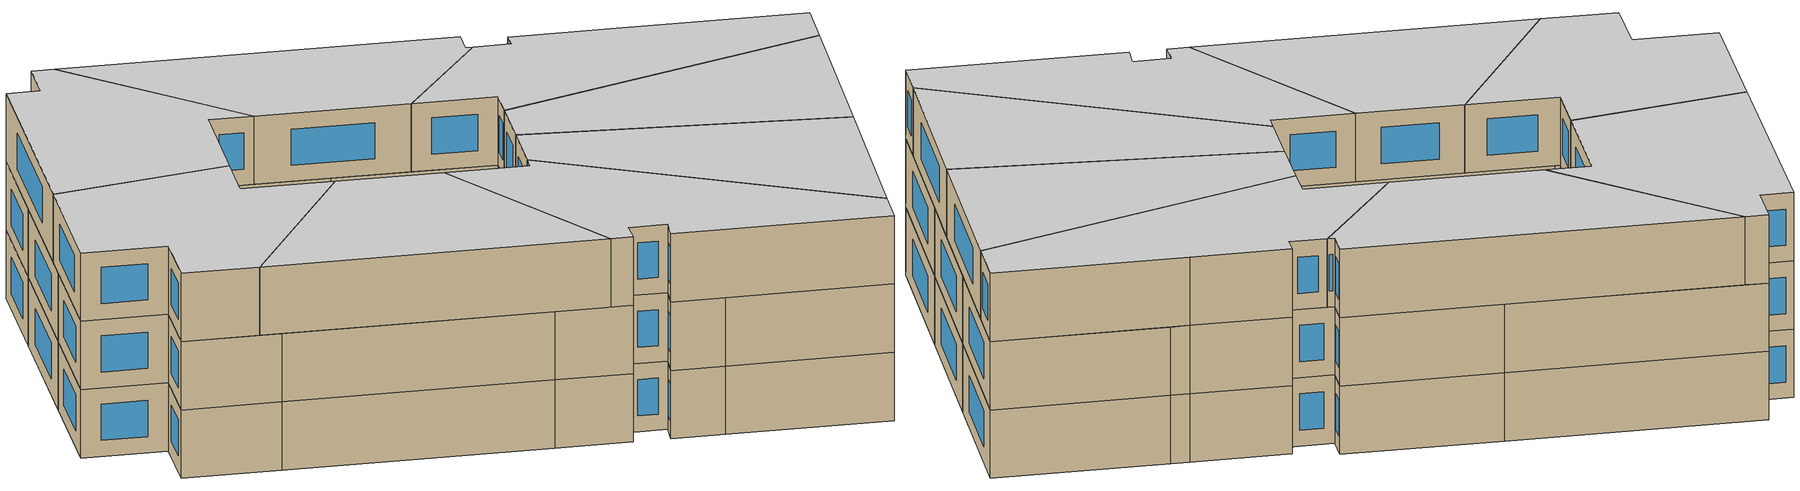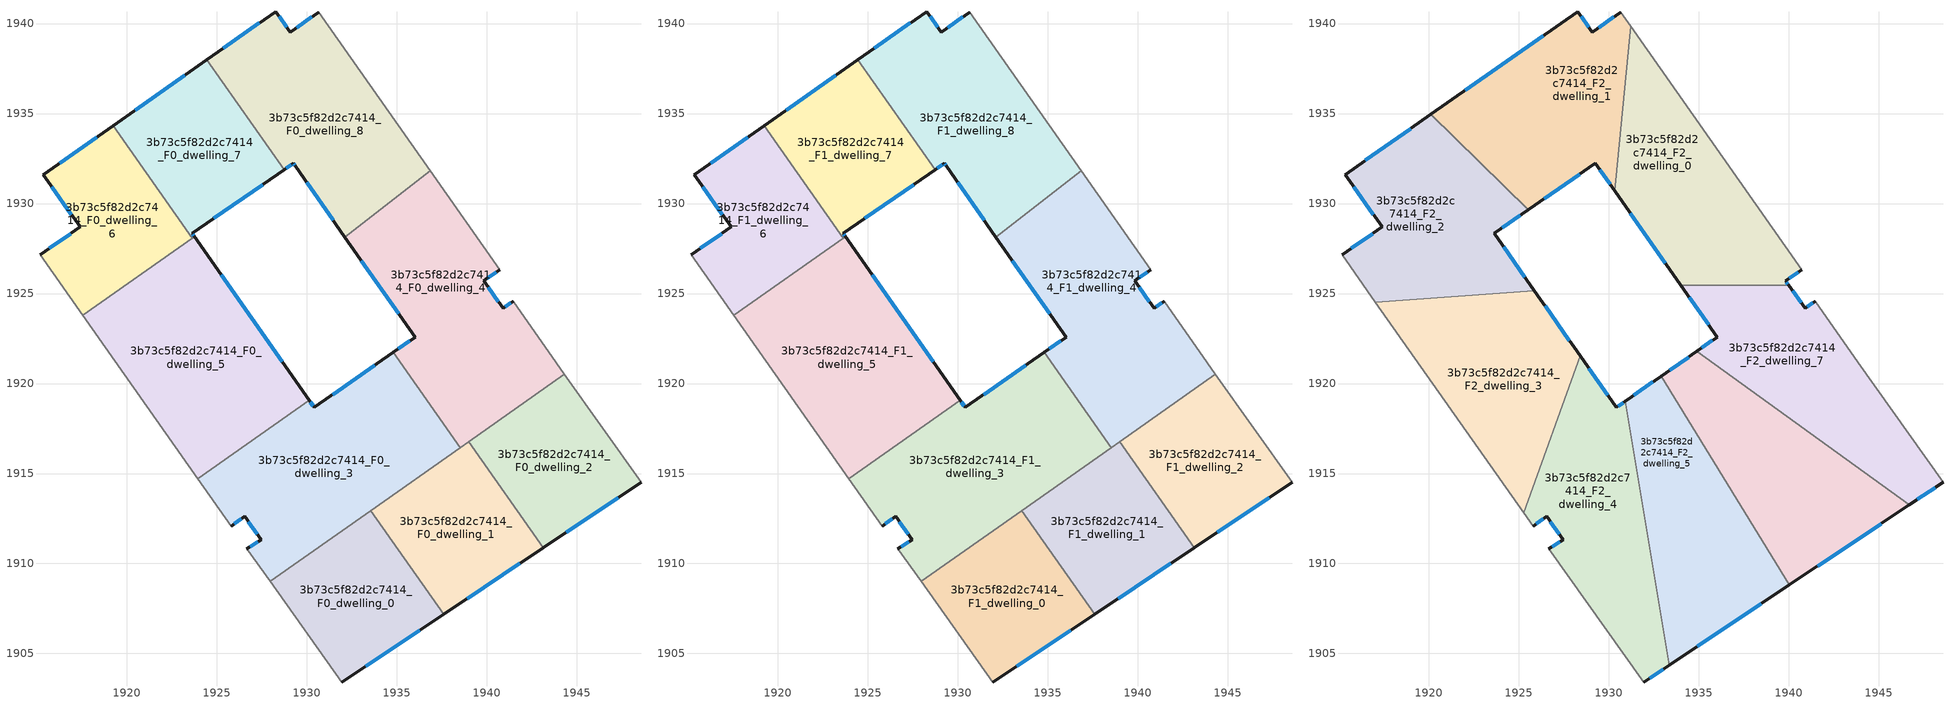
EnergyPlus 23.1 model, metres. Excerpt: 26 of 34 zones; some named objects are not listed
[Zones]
3b73c5f82d2c7414_F0_dwelling_0
 floor ground (EU_floor_Construction): 1933.56,1912.93 1937.61,1907.18 1931.95,1903.4 1927.97,1909 z0
 wall outside (EU_wall_Construction): 1931.95,1903.4 1937.61,1907.18 z0:3
 wall to 3b73c5f82d2c7414_F0_dwelling_1 (EU_wall_Construction): 1937.61,1907.18 1933.56,1912.93 z0:3
 wall adiabatic (EU_wall_Construction): 1927.97,1909 1931.95,1903.4 z0:3
 wall to 3b73c5f82d2c7414_F0_dwelling_3 (EU_wall_Construction): 1933.56,1912.93 1927.97,1909 z0:3
 window (EU_Window_Construction): 1933.28,1904.29 1936.28,1906.29 z0.7:2.3
3b73c5f82d2c7414_F0_dwelling_1
 floor ground (EU_floor_Construction): 1939,1916.77 1943.15,1910.89 1937.61,1907.18 1933.56,1912.93 z0
 wall outside (EU_wall_Construction): 1937.61,1907.18 1943.15,1910.89 z0:3
 wall to 3b73c5f82d2c7414_F0_dwelling_2 (EU_wall_Construction): 1943.15,1910.89 1939,1916.77 z0:3
 wall to 3b73c5f82d2c7414_F0_dwelling_4 (EU_wall_Construction): 1939,1916.77 1938.52,1916.44 z0:3
 wall to 3b73c5f82d2c7414_F0_dwelling_3 (EU_wall_Construction): 1938.52,1916.44 1933.56,1912.94 z0:3
 window (EU_Window_Construction): 1938.91,1908.05 1941.85,1910.02 z0.7:2.3
3b73c5f82d2c7414_F0_dwelling_2
 floor ground (EU_floor_Construction): 1944.32,1920.52 1948.57,1914.51 1943.15,1910.89 1939,1916.77 z0
 wall outside (EU_wall_Construction): 1943.15,1910.89 1948.57,1914.51 z0:3
 wall adiabatic (EU_wall_Construction): 1948.57,1914.51 1944.32,1920.52 z0:3
 wall to 3b73c5f82d2c7414_F0_dwelling_4 (EU_wall_Construction): 1944.32,1920.52 1939,1916.77 z0:3
 window (EU_Window_Construction): 1944.42,1911.74 1947.3,1913.66 z0.7:2.3
3b73c5f82d2c7414_F0_dwelling_3
 floor ground (EU_floor_Construction): 1934.8,1921.72 1938.52,1916.44 1927.97,1909 1926.68,1910.82 1927.47,1911.31 1926.54,1912.63 1925.8,1912.08 1923.95,1914.7 1930.14,1919.06 1930.42,1918.67 z0
 wall outside (EU_wall_Construction): 1925.8,1912.08 1926.54,1912.63 1927.47,1911.31 1926.68,1910.82 / 1934.8,1921.72 1930.42,1918.67 1930.14,1919.06 z0:3
 wall to 3b73c5f82d2c7414_F0_dwelling_4 (EU_wall_Construction): 1938.52,1916.44 1934.8,1921.72 z0:3
 wall adiabatic (EU_wall_Construction): 1926.68,1910.82 1927.97,1909 / 1923.95,1914.7 1925.8,1912.08 z0:3
 wall to 3b73c5f82d2c7414_F0_dwelling_5 (EU_wall_Construction): 1930.14,1919.06 1923.95,1914.7 z0:3
 window (EU_Window_Construction): 1927.28,1911.2 1926.87,1910.94 / 1926.76,1912.32 1927.25,1911.62 / 1925.97,1912.21 1926.37,1912.5 / 1930.35,1918.76 1930.21,1918.97 / 1933.77,1921.01 1931.45,1919.39 z0.7:2.3
3b73c5f82d2c7414_F0_dwelling_4
 floor ground (EU_floor_Construction): 1940.73,1926.33 1939.83,1925.7 1940.91,1924.18 1941.47,1924.57 1943.87,1921.16 1944.32,1920.52 1938.52,1916.44 1934.8,1921.72 1936.02,1922.58 1932.13,1928.14 1936.86,1931.83 z0
 wall outside (EU_wall_Construction): 1932.13,1928.14 1936.02,1922.58 1934.8,1921.72 / 1941.47,1924.57 1940.91,1924.18 1939.83,1925.7 1940.73,1926.33 z0:3
 wall to 3b73c5f82d2c7414_F0_dwelling_8 (EU_wall_Construction): 1936.86,1931.83 1932.13,1928.14 z0:3
 wall adiabatic (EU_wall_Construction): 1940.73,1926.33 1936.86,1931.83 / 1944.32,1920.52 1943.87,1921.16 1941.47,1924.57 z0:3
 window (EU_Window_Construction): 1933.04,1926.83 1935.11,1923.88 / 1940.04,1925.84 1940.52,1926.18 / 1940.65,1924.54 1940.08,1925.34 / 1941.34,1924.47 1941.04,1924.27 / 1935.73,1922.38 1935.09,1921.92 z0.7:2.3
3b73c5f82d2c7414_F0_dwelling_5
 floor ground (EU_floor_Construction): 1923.76,1928.17 1930.14,1919.06 1923.95,1914.7 1917.54,1923.79 z0
 wall outside (EU_wall_Construction): 1930.14,1919.06 1923.76,1928.17 z0:3
 wall adiabatic (EU_wall_Construction): 1917.54,1923.79 1923.95,1914.7 z0:3
 wall to 3b73c5f82d2c7414_F0_dwelling_6 (EU_wall_Construction): 1923.64,1928.08 1917.54,1923.79 z0:3
 wall to 3b73c5f82d2c7414_F0_dwelling_7 (EU_wall_Construction): 1923.76,1928.17 1923.64,1928.08 z0:3
 window (EU_Window_Construction): 1928.64,1921.2 1925.26,1926.03 z0.7:2.3
3b73c5f82d2c7414_F0_dwelling_6
 floor ground (EU_floor_Construction): 1919.24,1934.33 1923.64,1928.08 1917.54,1923.79 1915.18,1927.14 1917.4,1928.7 1915.35,1931.61 z0
 wall outside (EU_wall_Construction): 1919.24,1934.33 1915.35,1931.61 1917.4,1928.7 1915.18,1927.14 z0:3
 wall to 3b73c5f82d2c7414_F0_dwelling_7 (EU_wall_Construction): 1923.64,1928.08 1919.24,1934.33 z0:3
 wall adiabatic (EU_wall_Construction): 1915.18,1927.14 1917.54,1923.79 z0:3
 window (EU_Window_Construction): 1916.88,1928.33 1915.7,1927.51 / 1915.83,1930.92 1916.92,1929.38 / 1918.33,1933.69 1916.26,1932.25 z0.7:2.3
3b73c5f82d2c7414_F0_dwelling_7
 floor ground (EU_floor_Construction): 1924.45,1937.99 1928.75,1931.89 1923.64,1928.34 1923.76,1928.17 1923.64,1928.08 1919.24,1934.33 z0
 wall outside (EU_wall_Construction): 1923.76,1928.17 1923.64,1928.34 1928.75,1931.89 / 1924.45,1937.99 1919.24,1934.33 z0:3
 wall to 3b73c5f82d2c7414_F0_dwelling_8 (EU_wall_Construction): 1928.75,1931.89 1924.45,1937.99 z0:3
 window (EU_Window_Construction): 1923.73,1928.21 1923.67,1928.3 / 1923.23,1937.13 1920.46,1935.19 / 1924.84,1929.18 1927.55,1931.06 z0.7:2.3
3b73c5f82d2c7414_F0_dwelling_8
 floor ground (EU_floor_Construction): 1930.66,1940.62 1936.86,1931.83 1932.13,1928.14 1929.35,1932.11 1929.25,1932.24 1928.75,1931.89 1924.45,1937.99 1928.27,1940.66 1929.08,1939.52 z0
 wall outside (EU_wall_Construction): 1928.75,1931.89 1929.25,1932.24 1929.35,1932.11 1932.13,1928.14 / 1930.66,1940.62 1929.08,1939.52 1928.27,1940.66 1924.45,1937.99 z0:3
 wall adiabatic (EU_wall_Construction): 1936.86,1931.83 1930.66,1940.62 z0:3
 window (EU_Window_Construction): 1929.28,1932.21 1929.33,1932.14 / 1928.87,1931.97 1929.14,1932.16 / 1927.38,1940.03 1925.35,1938.61 / 1928.89,1939.79 1928.46,1940.39 / 1930.29,1940.36 1929.45,1939.78 / 1930,1931.17 1931.47,1929.07 z0.7:2.3
3b73c5f82d2c7414_F1_dwelling_0
 floor to 3b73c5f82d2c7414_F0_dwelling_0 (EU_floor_Construction): 1933.56,1912.93 1937.61,1907.18 1931.95,1903.4 1927.97,1909 z3
 wall outside (EU_wall_Construction): 1931.95,1903.4 1937.61,1907.18 z3:6
 wall to 3b73c5f82d2c7414_F1_dwelling_1 (EU_wall_Construction): 1937.61,1907.18 1933.56,1912.93 z3:6
 wall adiabatic (EU_wall_Construction): 1927.97,1909 1931.95,1903.4 z3:6
 wall to 3b73c5f82d2c7414_F1_dwelling_3 (EU_wall_Construction): 1933.56,1912.93 1927.97,1909 z3:6
 window (EU_Window_Construction): 1933.28,1904.29 1936.28,1906.29 z3.7:5.3
3b73c5f82d2c7414_F1_dwelling_1
 floor to 3b73c5f82d2c7414_F0_dwelling_1 (EU_floor_Construction): 1939,1916.77 1943.15,1910.89 1937.61,1907.18 1933.56,1912.93 z3
 wall outside (EU_wall_Construction): 1937.61,1907.18 1943.15,1910.89 z3:6
 wall to 3b73c5f82d2c7414_F1_dwelling_2 (EU_wall_Construction): 1943.15,1910.89 1939,1916.77 z3:6
 wall to 3b73c5f82d2c7414_F1_dwelling_4 (EU_wall_Construction): 1939,1916.77 1938.52,1916.44 z3:6
 wall to 3b73c5f82d2c7414_F1_dwelling_3 (EU_wall_Construction): 1938.52,1916.44 1933.56,1912.94 z3:6
 window (EU_Window_Construction): 1938.91,1908.05 1941.85,1910.02 z3.7:5.3
3b73c5f82d2c7414_F1_dwelling_2
 floor to 3b73c5f82d2c7414_F0_dwelling_2 (EU_floor_Construction): 1944.32,1920.52 1948.57,1914.51 1943.15,1910.89 1939,1916.77 z3
 wall outside (EU_wall_Construction): 1943.15,1910.89 1948.57,1914.51 z3:6
 wall adiabatic (EU_wall_Construction): 1948.57,1914.51 1944.32,1920.52 z3:6
 wall to 3b73c5f82d2c7414_F1_dwelling_4 (EU_wall_Construction): 1944.32,1920.52 1939,1916.77 z3:6
 window (EU_Window_Construction): 1944.42,1911.74 1947.3,1913.66 z3.7:5.3
3b73c5f82d2c7414_F1_dwelling_3
 floor to 3b73c5f82d2c7414_F0_dwelling_3 (EU_floor_Construction): 1934.8,1921.72 1938.52,1916.44 1927.97,1909 1926.68,1910.82 1927.47,1911.31 1926.54,1912.63 1925.8,1912.08 1923.95,1914.7 1930.14,1919.06 1930.42,1918.67 z3
 wall outside (EU_wall_Construction): 1925.8,1912.08 1926.54,1912.63 1927.47,1911.31 1926.68,1910.82 / 1934.8,1921.72 1930.42,1918.67 1930.14,1919.06 z3:6
 wall to 3b73c5f82d2c7414_F1_dwelling_4 (EU_wall_Construction): 1938.52,1916.44 1934.8,1921.72 z3:6
 wall adiabatic (EU_wall_Construction): 1926.68,1910.82 1927.97,1909 / 1923.95,1914.7 1925.8,1912.08 z3:6
 wall to 3b73c5f82d2c7414_F1_dwelling_5 (EU_wall_Construction): 1930.14,1919.06 1923.95,1914.7 z3:6
 window (EU_Window_Construction): 1927.28,1911.2 1926.87,1910.94 / 1926.76,1912.32 1927.25,1911.62 / 1925.97,1912.21 1926.37,1912.5 / 1930.35,1918.76 1930.21,1918.97 / 1933.77,1921.01 1931.45,1919.39 z3.7:5.3
 ceiling adiabatic (EU_roof_Construction): 1925.27,1912.83 1926.63,1916.58 1923.95,1914.7 z6
3b73c5f82d2c7414_F1_dwelling_4
 floor to 3b73c5f82d2c7414_F0_dwelling_4 (EU_floor_Construction): 1940.73,1926.33 1939.83,1925.7 1940.91,1924.18 1941.47,1924.57 1943.87,1921.16 1944.32,1920.52 1938.52,1916.44 1934.8,1921.72 1936.02,1922.58 1932.13,1928.14 1936.86,1931.83 z3
 wall outside (EU_wall_Construction): 1932.13,1928.14 1936.02,1922.58 1934.8,1921.72 / 1941.47,1924.57 1940.91,1924.18 1939.83,1925.7 1940.73,1926.33 z3:6
 wall to 3b73c5f82d2c7414_F1_dwelling_8 (EU_wall_Construction): 1936.86,1931.83 1932.13,1928.14 z3:6
 wall adiabatic (EU_wall_Construction): 1940.73,1926.33 1936.86,1931.83 / 1944.32,1920.52 1943.87,1921.16 1941.47,1924.57 z3:6
 window (EU_Window_Construction): 1933.04,1926.83 1935.11,1923.88 / 1940.04,1925.84 1940.52,1926.18 / 1940.65,1924.54 1940.08,1925.34 / 1941.34,1924.47 1941.04,1924.27 / 1935.73,1922.38 1935.09,1921.92 z3.7:5.3
3b73c5f82d2c7414_F1_dwelling_5
 floor to 3b73c5f82d2c7414_F0_dwelling_5 (EU_floor_Construction): 1923.76,1928.17 1930.14,1919.06 1923.95,1914.7 1917.54,1923.79 z3
 wall outside (EU_wall_Construction): 1930.14,1919.06 1923.76,1928.17 z3:6
 wall adiabatic (EU_wall_Construction): 1917.54,1923.79 1923.95,1914.7 z3:6
 wall to 3b73c5f82d2c7414_F1_dwelling_6 (EU_wall_Construction): 1923.64,1928.08 1917.54,1923.79 z3:6
 wall to 3b73c5f82d2c7414_F1_dwelling_7 (EU_wall_Construction): 1923.76,1928.17 1923.64,1928.08 z3:6
 window (EU_Window_Construction): 1928.64,1921.2 1925.26,1926.03 z3.7:5.3
 ceiling adiabatic (EU_roof_Construction): 1926.63,1916.58 1928.41,1921.53 1925.87,1925.17 1918.76,1924.65 1917.54,1923.79 1923.95,1914.7 z6
3b73c5f82d2c7414_F1_dwelling_6
 floor to 3b73c5f82d2c7414_F0_dwelling_6 (EU_floor_Construction): 1919.24,1934.33 1923.64,1928.08 1917.54,1923.79 1915.18,1927.14 1917.4,1928.7 1915.35,1931.61 z3
 wall outside (EU_wall_Construction): 1919.24,1934.33 1915.35,1931.61 1917.4,1928.7 1915.18,1927.14 z3:6
 wall to 3b73c5f82d2c7414_F1_dwelling_7 (EU_wall_Construction): 1923.64,1928.08 1919.24,1934.33 z3:6
 wall adiabatic (EU_wall_Construction): 1915.18,1927.14 1917.54,1923.79 z3:6
 window (EU_Window_Construction): 1916.88,1928.33 1915.7,1927.51 / 1915.83,1930.92 1916.92,1929.38 / 1918.33,1933.69 1916.26,1932.25 z3.7:5.3
3b73c5f82d2c7414_F1_dwelling_7
 floor to 3b73c5f82d2c7414_F0_dwelling_7 (EU_floor_Construction): 1924.45,1937.99 1928.75,1931.89 1923.64,1928.34 1923.76,1928.17 1923.64,1928.08 1919.24,1934.33 z3
 wall outside (EU_wall_Construction): 1923.76,1928.17 1923.64,1928.34 1928.75,1931.89 / 1924.45,1937.99 1919.24,1934.33 z3:6
 wall to 3b73c5f82d2c7414_F1_dwelling_8 (EU_wall_Construction): 1928.75,1931.89 1924.45,1937.99 z3:6
 window (EU_Window_Construction): 1923.73,1928.21 1923.67,1928.3 / 1923.23,1937.13 1920.46,1935.19 / 1924.84,1929.18 1927.55,1931.06 z3.7:5.3
3b73c5f82d2c7414_F1_dwelling_8
 floor to 3b73c5f82d2c7414_F0_dwelling_8 (EU_floor_Construction): 1930.66,1940.62 1936.86,1931.83 1932.13,1928.14 1929.35,1932.11 1929.25,1932.24 1928.75,1931.89 1924.45,1937.99 1928.27,1940.66 1929.08,1939.52 z3
 wall outside (EU_wall_Construction): 1928.75,1931.89 1929.25,1932.24 1929.35,1932.11 1932.13,1928.14 / 1930.66,1940.62 1929.08,1939.52 1928.27,1940.66 1924.45,1937.99 z3:6
 wall adiabatic (EU_wall_Construction): 1936.86,1931.83 1930.66,1940.62 z3:6
 window (EU_Window_Construction): 1929.28,1932.21 1929.33,1932.14 / 1928.87,1931.97 1929.14,1932.16 / 1927.38,1940.03 1925.35,1938.61 / 1928.89,1939.79 1928.46,1940.39 / 1930.29,1940.36 1929.45,1939.78 / 1930,1931.17 1931.47,1929.07 z3.7:5.3
3b73c5f82d2c7414_F2_dwelling_0
 floor to 3b73c5f82d2c7414_F1_dwelling_8 (EU_floor_Construction): 1931.21,1939.84 1936.86,1931.83 1932.13,1928.14 1930.34,1930.7 z6
 floor to 3b73c5f82d2c7414_F1_dwelling_4 (EU_floor_Construction): 1936.86,1931.83 1940.73,1926.33 1939.83,1925.7 1940,1925.46 1934.01,1925.46 1932.13,1928.14 z6
 wall outside (EU_wall_Construction): 1940,1925.46 1939.83,1925.7 1940.73,1926.33 / 1930.34,1930.7 1934.01,1925.46 z6:9
 wall to 3b73c5f82d2c7414_F2_dwelling_7 (EU_wall_Construction): 1934.01,1925.46 1940,1925.46 z6:9
 wall to 3b73c5f82d2c7414_F2_dwelling_1 (EU_wall_Construction): 1931.21,1939.84 1930.34,1930.7 z6:9
 wall adiabatic (EU_wall_Construction): 1940.73,1926.33 1931.21,1939.84 z6:9
 window (EU_Window_Construction): 1939.96,1925.51 1939.87,1925.64 / 1931.2,1929.47 1933.14,1926.69 / 1940.04,1925.84 1940.52,1926.18 z6.7:8.3
 ceiling to 3b73c5f82d2c7414_F3_dwelling_0 (EU_floor_Construction): 1940,1925.46 1939.83,1925.7 1940.73,1926.33 1931.21,1939.84 1930.34,1930.7 1934.01,1925.46 z9
3b73c5f82d2c7414_F2_dwelling_1
 floor to 3b73c5f82d2c7414_F1_dwelling_7 (EU_floor_Construction): 1924.45,1937.98 1928.75,1931.89 1925.53,1929.66 1920.12,1934.95 z6
 floor to 3b73c5f82d2c7414_F1_dwelling_8 (EU_floor_Construction): 1930.66,1940.62 1931.21,1939.84 1930.34,1930.7 1929.25,1932.24 1928.75,1931.89 1924.45,1937.98 1928.27,1940.66 1929.08,1939.52 z6
 wall outside (EU_wall_Construction): 1930.66,1940.62 1929.08,1939.52 1928.27,1940.66 1920.12,1934.95 / 1925.53,1929.66 1929.25,1932.24 1930.34,1930.7 z6:9
 wall adiabatic (EU_wall_Construction): 1931.21,1939.84 1930.66,1940.62 z6:9
 wall to 3b73c5f82d2c7414_F2_dwelling_2 (EU_wall_Construction): 1920.12,1934.95 1925.53,1929.66 z6:9
 window (EU_Window_Construction): 1930.29,1940.36 1929.45,1939.78 / 1929.51,1931.88 1930.08,1931.06 / 1926.41,1930.26 1928.38,1931.63 / 1926.36,1939.32 1922.04,1936.29 / 1928.89,1939.79 1928.46,1940.39 z6.7:8.3
 ceiling to 3b73c5f82d2c7414_F3_dwelling_1 (EU_floor_Construction): 1930.34,1930.7 1931.21,1939.84 1930.66,1940.62 1929.08,1939.52 1928.27,1940.66 1920.12,1934.95 1925.53,1929.66 1929.25,1932.24 z9
3b73c5f82d2c7414_F2_dwelling_2
 floor to 3b73c5f82d2c7414_F1_dwelling_6 (EU_floor_Construction): 1919.24,1934.33 1923.64,1928.08 1918.76,1924.65 1917.03,1924.52 1915.18,1927.14 1917.4,1928.7 1915.35,1931.61 z6
 floor to 3b73c5f82d2c7414_F1_dwelling_7 (EU_floor_Construction): 1925.53,1929.66 1923.64,1928.34 1923.76,1928.17 1923.64,1928.08 1919.24,1934.33 1920.12,1934.95 z6
 floor to 3b73c5f82d2c7414_F1_dwelling_5 (EU_floor_Construction): 1923.76,1928.17 1925.87,1925.17 1918.76,1924.65 z6
 wall outside (EU_wall_Construction): 1920.12,1934.95 1915.35,1931.61 1917.4,1928.7 1915.18,1927.14 / 1925.87,1925.17 1923.64,1928.34 1925.53,1929.66 z6:9
 wall to 3b73c5f82d2c7414_F2_dwelling_3 (EU_wall_Construction): 1917.03,1924.52 1925.87,1925.17 z6:9
 wall adiabatic (EU_wall_Construction): 1915.18,1927.14 1917.03,1924.52 z6:9
 window (EU_Window_Construction): 1915.83,1930.92 1916.92,1929.38 / 1919,1934.16 1916.47,1932.39 / 1924.09,1928.65 1925.09,1929.35 / 1925.34,1925.91 1924.16,1927.6 / 1916.88,1928.33 1915.7,1927.51 z6.7:8.3
 ceiling to 3b73c5f82d2c7414_F3_dwelling_2 (EU_floor_Construction): 1925.87,1925.17 1923.64,1928.34 1925.53,1929.66 1920.12,1934.95 1915.35,1931.61 1917.4,1928.7 1915.18,1927.14 1917.03,1924.52 z9
3b73c5f82d2c7414_F2_dwelling_3
 floor to 3b73c5f82d2c7414_F1_dwelling_6 (EU_floor_Construction): 1918.76,1924.65 1917.54,1923.79 1917.03,1924.52 z6
 floor adiabatic (EU_floor_Construction): 1925.87,1925.17 1928.41,1921.53 1925.27,1912.83 1917.03,1924.52 1917.54,1923.79 1918.76,1924.65 z6
 wall outside (EU_wall_Construction): 1928.41,1921.53 1925.87,1925.17 z6:9
 wall to 3b73c5f82d2c7414_F2_dwelling_4 (EU_wall_Construction): 1925.27,1912.83 1928.41,1921.53 z6:9
 wall adiabatic (EU_wall_Construction): 1917.03,1924.52 1925.27,1912.83 z6:9
 window (EU_Window_Construction): 1927.82,1922.38 1926.46,1924.31 z6.7:8.3
 ceiling to 3b73c5f82d2c7414_F3_dwelling_3 (EU_floor_Construction): 1925.27,1912.83 1928.41,1921.53 1925.87,1925.17 1917.03,1924.52 z9
3b73c5f82d2c7414_F2_dwelling_4
 floor to 3b73c5f82d2c7414_F1_dwelling_3 (EU_floor_Construction): 1930.91,1919.01 1932.1,1911.91 1927.97,1909 1926.68,1910.82 1927.47,1911.31 1926.54,1912.63 1925.8,1912.08 1925.27,1912.83 1926.63,1916.58 1930.14,1919.06 1930.42,1918.67 z6
 floor to 3b73c5f82d2c7414_F1_dwelling_0 (EU_floor_Construction): 1932.1,1911.91 1933.36,1904.34 1931.95,1903.4 1927.97,1909 z6
 floor to 3b73c5f82d2c7414_F1_dwelling_5 (EU_floor_Construction): 1928.41,1921.53 1930.14,1919.06 1926.63,1916.58 z6
 wall outside (EU_wall_Construction): 1925.8,1912.08 1926.54,1912.63 1927.47,1911.31 1926.68,1910.82 / 1930.91,1919.01 1930.42,1918.67 1928.41,1921.53 / 1931.95,1903.4 1933.36,1904.34 z6:9
 wall adiabatic (EU_wall_Construction): 1925.27,1912.83 1925.8,1912.08 / 1926.68,1910.82 1931.95,1903.4 z6:9
 wall to 3b73c5f82d2c7414_F2_dwelling_5 (EU_wall_Construction): 1933.36,1904.34 1930.91,1919.01 z6:9
 window (EU_Window_Construction): 1925.97,1912.21 1926.37,1912.5 / 1929.95,1919.34 1928.88,1920.86 / 1930.79,1918.93 1930.53,1918.75 / 1932.28,1903.62 1933.03,1904.12 / 1927.28,1911.2 1926.87,1910.94 / 1926.76,1912.32 1927.25,1911.62 z6.7:8.3
 ceiling to 3b73c5f82d2c7414_F3_dwelling_4 (EU_floor_Construction): 1933.36,1904.34 1930.91,1919.01 1930.42,1918.67 1928.41,1921.53 1925.27,1912.83 1925.8,1912.08 1926.54,1912.63 1927.47,1911.31 1926.68,1910.82 1931.95,1903.4 z9
3b73c5f82d2c7414_F2_dwelling_5
 floor to 3b73c5f82d2c7414_F1_dwelling_0 (EU_floor_Construction): 1933.56,1912.93 1937.61,1907.18 1933.36,1904.34 1932.1,1911.91 z6
 floor to 3b73c5f82d2c7414_F1_dwelling_3 (EU_floor_Construction): 1932.92,1920.42 1936.32,1914.88 1932.1,1911.91 1930.91,1919.01 z6
 floor to 3b73c5f82d2c7414_F1_dwelling_1 (EU_floor_Construction): 1936.32,1914.88 1940.04,1908.81 1937.61,1907.18 1933.56,1912.93 z6
 wall outside (EU_wall_Construction): 1932.92,1920.42 1930.91,1919.01 / 1933.36,1904.34 1940.04,1908.81 z6:9
 wall to 3b73c5f82d2c7414_F2_dwelling_6 (EU_wall_Construction): 1940.04,1908.81 1932.92,1920.42 z6:9
 window (EU_Window_Construction): 1932.45,1920.09 1931.38,1919.34 / 1934.93,1905.39 1938.47,1907.76 z6.7:8.3
 ceiling to 3b73c5f82d2c7414_F3_dwelling_5 (EU_floor_Construction): 1940.04,1908.81 1932.92,1920.42 1930.91,1919.01 1933.36,1904.34 z9
3b73c5f82d2c7414_F2_dwelling_6
 floor to 3b73c5f82d2c7414_F1_dwelling_1 (EU_floor_Construction): 1939,1916.77 1943.15,1910.89 1940.04,1908.81 1936.32,1914.88 z6
 floor to 3b73c5f82d2c7414_F1_dwelling_2 (EU_floor_Construction): 1946.71,1913.27 1943.15,1910.89 1939,1916.77 1940.45,1917.79 z6
 floor to 3b73c5f82d2c7414_F1_dwelling_3 (EU_floor_Construction): 1934.8,1921.72 1938.52,1916.44 1936.32,1914.88 1932.92,1920.42 z6
 floor to 3b73c5f82d2c7414_F1_dwelling_4 (EU_floor_Construction): 1940.45,1917.79 1938.52,1916.44 1934.8,1921.72 1934.9,1921.79 z6
 wall outside (EU_wall_Construction): 1934.9,1921.79 1932.92,1920.42 / 1940.04,1908.81 1946.71,1913.27 z6:9
 wall to 3b73c5f82d2c7414_F2_dwelling_7 (EU_wall_Construction): 1946.71,1913.27 1934.9,1921.79 z6:9
 window (EU_Window_Construction): 1934.44,1921.47 1933.39,1920.74 / 1941.6,1909.86 1945.14,1912.22 z6.7:8.3
 ceiling to 3b73c5f82d2c7414_F3_dwelling_6 (EU_floor_Construction): 1946.71,1913.27 1934.9,1921.79 1932.92,1920.42 1940.04,1908.81 z9
3b73c5f82d2c7414_F2_dwelling_7
 floor to 3b73c5f82d2c7414_F1_dwelling_2 (EU_floor_Construction): 1944.32,1920.52 1948.57,1914.51 1946.71,1913.27 1940.45,1917.79 z6
 floor to 3b73c5f82d2c7414_F1_dwelling_4 (EU_floor_Construction): 1941.47,1924.57 1943.87,1921.16 1944.32,1920.52 1940.45,1917.79 1934.9,1921.79 1936.02,1922.58 1934.01,1925.46 1940,1925.46 1940.91,1924.18 z6
 wall outside (EU_wall_Construction): 1946.71,1913.27 1948.57,1914.51 / 1934.01,1925.46 1936.02,1922.58 1934.9,1921.79 / 1941.47,1924.57 1940.91,1924.18 1940,1925.46 z6:9
 wall adiabatic (EU_wall_Construction): 1948.57,1914.51 1943.87,1921.16 1941.47,1924.57 z6:9
 window (EU_Window_Construction): 1947.14,1913.56 1948.13,1914.22 / 1935.76,1922.39 1935.17,1921.98 / 1934.48,1924.78 1935.55,1923.25 / 1940.69,1924.48 1940.21,1925.16 / 1941.34,1924.47 1941.04,1924.27 z6.7:8.3
 ceiling to 3b73c5f82d2c7414_F3_dwelling_7 (EU_floor_Construction): 1948.57,1914.51 1943.87,1921.16 1941.47,1924.57 1940.91,1924.18 1940,1925.46 1934.01,1925.46 1936.02,1922.58 1934.9,1921.79 1946.71,1913.27 z9
[Building]
EU S2 Campaign: North Axis=0; Terrain=City; Solar Distribution=FullExterior
[Site:Location]
Budapest.Ferenc.Liszt.Intl.AP: Latitude=47.437; Longitude=19.256; Time Zone=1; Elevation=185
[SizingPeriod:WeatherFileDays]
AnnualSizingPeriod: Begin Month=1; Begin Day of Month=1; End Month=12; End Day of Month=31; Day of Week for Start Day=Monday; Use Weather File Daylight Saving Period=No; Use Weather File Rain and Snow Indicators=No
[MATERIAL]
EU_InternalMass_Material: Roughness=MediumRough; Thickness=0.1; Conductivity=1; Density=1800; Specific Heat=900; Thermal Absorptance=0.9; Solar Absorptance=0.7; Visible Absorptance=0.7
[MATERIAL:NOMASS] Roughness=MediumRough; Thermal Absorptance=0.9; Solar Absorptance=0.7; Visible Absorptance=0.7
Name | Thermal Resistance
EU_wall_NoMass | 0.832559
EU_roof_NoMass | 1.39638
EU_floor_NoMass | 0.872794
[WINDOWMATERIAL:SIMPLEGLAZINGSYSTEM]
EU_Window_SimpleGlazing: UFactor=2.79869; Solar Heat Gain Coefficient=0.75; Visible Transmittance=0.75
[CONSTRUCTION]
EU_wall_Construction: EU_wall_NoMass
EU_roof_Construction: EU_roof_NoMass
EU_floor_Construction: EU_floor_NoMass
EU_Window_Construction: EU_Window_SimpleGlazing
EU_InternalMass_Construction: EU_InternalMass_Material
[ZONE] Type=1; Multiplier=1; Ceiling Height=autocalculate; Floor Area=autocalculate; Part of Total Floor Area=Yes
Name | Volume
3b73c5f82d2c7414_F0_dwelling_0; 3b73c5f82d2c7414_F1_dwelling_0 | 142.282
3b73c5f82d2c7414_F2_dwelling_0 | 213.397
3b73c5f82d2c7414_F0_dwelling_1; 3b73c5f82d2c7414_F1_dwelling_1 | 142.241
3b73c5f82d2c7414_F2_dwelling_1 | 213.386
3b73c5f82d2c7414_F0_dwelling_2; 3b73c5f82d2c7414_F1_dwelling_2 | 142.267
3b73c5f82d2c7414_F2_dwelling_2 | 213.389
3b73c5f82d2c7414_F0_dwelling_3; 3b73c5f82d2c7414_F1_dwelling_3 | 257.895
3b73c5f82d2c7414_F2_dwelling_3 | 213.376
3b73c5f82d2c7414_F0_dwelling_4; 3b73c5f82d2c7414_F1_dwelling_4 | 258.07
3b73c5f82d2c7414_F2_dwelling_4 | 213.391
3b73c5f82d2c7414_F0_dwelling_5; 3b73c5f82d2c7414_F1_dwelling_5 | 253.222
3b73c5f82d2c7414_F2_dwelling_5 | 213.407
3b73c5f82d2c7414_F0_dwelling_6; 3b73c5f82d2c7414_F1_dwelling_6 | 142.257
3b73c5f82d2c7414_F2_dwelling_6 | 213.413
3b73c5f82d2c7414_F0_dwelling_7; 3b73c5f82d2c7414_F1_dwelling_7 | 142.265
3b73c5f82d2c7414_F2_dwelling_7 | 213.373
3b73c5f82d2c7414_F0_dwelling_8; 3b73c5f82d2c7414_F1_dwelling_8 | 226.633
[INTERNALMASS] Construction=EU_InternalMass_Construction
Name | Zone or ZoneList | Surface Area
3b73c5f82d2c7414_F0_dwelling_0_EU_InternalMass | 3b73c5f82d2c7414_F0_dwelling_0 | 47.4273
3b73c5f82d2c7414_F0_dwelling_1_EU_InternalMass | 3b73c5f82d2c7414_F0_dwelling_1 | 47.4136
3b73c5f82d2c7414_F0_dwelling_2_EU_InternalMass | 3b73c5f82d2c7414_F0_dwelling_2 | 47.4225
3b73c5f82d2c7414_F0_dwelling_3_EU_InternalMass | 3b73c5f82d2c7414_F0_dwelling_3 | 85.9639
3b73c5f82d2c7414_F0_dwelling_4_EU_InternalMass | 3b73c5f82d2c7414_F0_dwelling_4 | 86.0228
3b73c5f82d2c7414_F0_dwelling_5_EU_InternalMass | 3b73c5f82d2c7414_F0_dwelling_5 | 84.4088
3b73c5f82d2c7414_F0_dwelling_6_EU_InternalMass | 3b73c5f82d2c7414_F0_dwelling_6 | 47.4189
3b73c5f82d2c7414_F0_dwelling_7_EU_InternalMass | 3b73c5f82d2c7414_F0_dwelling_7 | 47.4217
3b73c5f82d2c7414_F0_dwelling_8_EU_InternalMass | 3b73c5f82d2c7414_F0_dwelling_8 | 75.5446
3b73c5f82d2c7414_F1_dwelling_0_EU_InternalMass | 3b73c5f82d2c7414_F1_dwelling_0 | 47.4273
3b73c5f82d2c7414_F1_dwelling_1_EU_InternalMass | 3b73c5f82d2c7414_F1_dwelling_1 | 47.4136
3b73c5f82d2c7414_F1_dwelling_2_EU_InternalMass | 3b73c5f82d2c7414_F1_dwelling_2 | 47.4225
3b73c5f82d2c7414_F1_dwelling_3_EU_InternalMass | 3b73c5f82d2c7414_F1_dwelling_3 | 85.9639
3b73c5f82d2c7414_F1_dwelling_4_EU_InternalMass | 3b73c5f82d2c7414_F1_dwelling_4 | 86.0228
3b73c5f82d2c7414_F1_dwelling_5_EU_InternalMass | 3b73c5f82d2c7414_F1_dwelling_5 | 84.4088
3b73c5f82d2c7414_F1_dwelling_6_EU_InternalMass | 3b73c5f82d2c7414_F1_dwelling_6 | 47.4189
3b73c5f82d2c7414_F1_dwelling_7_EU_InternalMass | 3b73c5f82d2c7414_F1_dwelling_7 | 47.4217
3b73c5f82d2c7414_F1_dwelling_8_EU_InternalMass | 3b73c5f82d2c7414_F1_dwelling_8 | 75.5446
3b73c5f82d2c7414_F2_dwelling_0_EU_InternalMass | 3b73c5f82d2c7414_F2_dwelling_0 | 71.1323
3b73c5f82d2c7414_F2_dwelling_1_EU_InternalMass | 3b73c5f82d2c7414_F2_dwelling_1 | 71.1289
3b73c5f82d2c7414_F2_dwelling_2_EU_InternalMass | 3b73c5f82d2c7414_F2_dwelling_2 | 71.1293
3b73c5f82d2c7414_F2_dwelling_3_EU_InternalMass | 3b73c5f82d2c7414_F2_dwelling_3 | 71.1256
3b73c5f82d2c7414_F2_dwelling_4_EU_InternalMass | 3b73c5f82d2c7414_F2_dwelling_4 | 71.1306
3b73c5f82d2c7414_F2_dwelling_5_EU_InternalMass | 3b73c5f82d2c7414_F2_dwelling_5 | 71.1356
3b73c5f82d2c7414_F2_dwelling_6_EU_InternalMass | 3b73c5f82d2c7414_F2_dwelling_6 | 71.1377
3b73c5f82d2c7414_F2_dwelling_7_EU_InternalMass | 3b73c5f82d2c7414_F2_dwelling_7 | 71.1242
[OTHEREQUIPMENT] Fuel Type=Electricity; Design Level Calculation Method=Watts/Area; Power per Zone Floor Area=1; Fraction Latent=0; Fraction Radiant=0; Fraction Lost=0; Carbon Dioxide Generation Rate=0; EndUse Subcategory=EU_Step8_InternalGains
Name | Zone or ZoneList or Space or SpaceList | Schedule
EU_Step8_InternalGain_3b73c5f82d2c7414_F0_dwelling_0_f000 | 3b73c5f82d2c7414_F0_dwelling_0 | EU_Step8_GainSchedule_3b73c5f82d2c7414_F0_dwelling_0_f000
EU_Step8_InternalGain_3b73c5f82d2c7414_F0_dwelling_1_f000 | 3b73c5f82d2c7414_F0_dwelling_1 | EU_Step8_GainSchedule_3b73c5f82d2c7414_F0_dwelling_1_f000
EU_Step8_InternalGain_3b73c5f82d2c7414_F0_dwelling_2_f000 | 3b73c5f82d2c7414_F0_dwelling_2 | EU_Step8_GainSchedule_3b73c5f82d2c7414_F0_dwelling_2_f000
EU_Step8_InternalGain_3b73c5f82d2c7414_F0_dwelling_3_f000 | 3b73c5f82d2c7414_F0_dwelling_3 | EU_Step8_GainSchedule_3b73c5f82d2c7414_F0_dwelling_3_f000
EU_Step8_InternalGain_3b73c5f82d2c7414_F0_dwelling_4_f000 | 3b73c5f82d2c7414_F0_dwelling_4 | EU_Step8_GainSchedule_3b73c5f82d2c7414_F0_dwelling_4_f000
EU_Step8_InternalGain_3b73c5f82d2c7414_F0_dwelling_5_f000 | 3b73c5f82d2c7414_F0_dwelling_5 | EU_Step8_GainSchedule_3b73c5f82d2c7414_F0_dwelling_5_f000
EU_Step8_InternalGain_3b73c5f82d2c7414_F0_dwelling_6_f000 | 3b73c5f82d2c7414_F0_dwelling_6 | EU_Step8_GainSchedule_3b73c5f82d2c7414_F0_dwelling_6_f000
EU_Step8_InternalGain_3b73c5f82d2c7414_F0_dwelling_7_f000 | 3b73c5f82d2c7414_F0_dwelling_7 | EU_Step8_GainSchedule_3b73c5f82d2c7414_F0_dwelling_7_f000
EU_Step8_InternalGain_3b73c5f82d2c7414_F0_dwelling_8_f000 | 3b73c5f82d2c7414_F0_dwelling_8 | EU_Step8_GainSchedule_3b73c5f82d2c7414_F0_dwelling_8_f000
EU_Step8_InternalGain_3b73c5f82d2c7414_F1_dwelling_0_f000 | 3b73c5f82d2c7414_F1_dwelling_0 | EU_Step8_GainSchedule_3b73c5f82d2c7414_F1_dwelling_0_f000
EU_Step8_InternalGain_3b73c5f82d2c7414_F1_dwelling_1_f000 | 3b73c5f82d2c7414_F1_dwelling_1 | EU_Step8_GainSchedule_3b73c5f82d2c7414_F1_dwelling_1_f000
EU_Step8_InternalGain_3b73c5f82d2c7414_F1_dwelling_2_f000 | 3b73c5f82d2c7414_F1_dwelling_2 | EU_Step8_GainSchedule_3b73c5f82d2c7414_F1_dwelling_2_f000
EU_Step8_InternalGain_3b73c5f82d2c7414_F1_dwelling_3_f000 | 3b73c5f82d2c7414_F1_dwelling_3 | EU_Step8_GainSchedule_3b73c5f82d2c7414_F1_dwelling_3_f000
EU_Step8_InternalGain_3b73c5f82d2c7414_F1_dwelling_4_f000 | 3b73c5f82d2c7414_F1_dwelling_4 | EU_Step8_GainSchedule_3b73c5f82d2c7414_F1_dwelling_4_f000
EU_Step8_InternalGain_3b73c5f82d2c7414_F1_dwelling_5_f000 | 3b73c5f82d2c7414_F1_dwelling_5 | EU_Step8_GainSchedule_3b73c5f82d2c7414_F1_dwelling_5_f000
EU_Step8_InternalGain_3b73c5f82d2c7414_F1_dwelling_6_f000 | 3b73c5f82d2c7414_F1_dwelling_6 | EU_Step8_GainSchedule_3b73c5f82d2c7414_F1_dwelling_6_f000
EU_Step8_InternalGain_3b73c5f82d2c7414_F1_dwelling_7_f000 | 3b73c5f82d2c7414_F1_dwelling_7 | EU_Step8_GainSchedule_3b73c5f82d2c7414_F1_dwelling_7_f000
EU_Step8_InternalGain_3b73c5f82d2c7414_F1_dwelling_8_f000 | 3b73c5f82d2c7414_F1_dwelling_8 | EU_Step8_GainSchedule_3b73c5f82d2c7414_F1_dwelling_8_f000
EU_Step8_InternalGain_3b73c5f82d2c7414_F2_dwelling_0_f000 | 3b73c5f82d2c7414_F2_dwelling_0 | EU_Step8_GainSchedule_3b73c5f82d2c7414_F2_dwelling_0_f000
EU_Step8_InternalGain_3b73c5f82d2c7414_F2_dwelling_1_f000 | 3b73c5f82d2c7414_F2_dwelling_1 | EU_Step8_GainSchedule_3b73c5f82d2c7414_F2_dwelling_1_f000
EU_Step8_InternalGain_3b73c5f82d2c7414_F2_dwelling_2_f000 | 3b73c5f82d2c7414_F2_dwelling_2 | EU_Step8_GainSchedule_3b73c5f82d2c7414_F2_dwelling_2_f000
EU_Step8_InternalGain_3b73c5f82d2c7414_F2_dwelling_3_f000 | 3b73c5f82d2c7414_F2_dwelling_3 | EU_Step8_GainSchedule_3b73c5f82d2c7414_F2_dwelling_3_f000
EU_Step8_InternalGain_3b73c5f82d2c7414_F2_dwelling_4_f000 | 3b73c5f82d2c7414_F2_dwelling_4 | EU_Step8_GainSchedule_3b73c5f82d2c7414_F2_dwelling_4_f000
EU_Step8_InternalGain_3b73c5f82d2c7414_F2_dwelling_5_f000 | 3b73c5f82d2c7414_F2_dwelling_5 | EU_Step8_GainSchedule_3b73c5f82d2c7414_F2_dwelling_5_f000
EU_Step8_InternalGain_3b73c5f82d2c7414_F2_dwelling_6_f000 | 3b73c5f82d2c7414_F2_dwelling_6 | EU_Step8_GainSchedule_3b73c5f82d2c7414_F2_dwelling_6_f000
EU_Step8_InternalGain_3b73c5f82d2c7414_F2_dwelling_7_f000 | 3b73c5f82d2c7414_F2_dwelling_7 | EU_Step8_GainSchedule_3b73c5f82d2c7414_F2_dwelling_7_f000
[ZONEVENTILATION:DESIGNFLOWRATE] Schedule=EU_AlwaysOn; Design Flow Rate Calculation Method=AirChanges/Hour; Air Changes per Hour=0.475469; Ventilation Type=Natural; Fan Pressure Rise=0; Fan Total Efficiency=1; Constant Term Coefficient=1; Temperature Term Coefficient=0; Velocity Term Coefficient=0; Velocity Squared Term Coefficient=0; Minimum Indoor Temperature=-100; Maximum Indoor Temperature=100; Delta Temperature=-100; Minimum Outdoor Temperature=-100; Maximum Outdoor Temperature=100; Maximum Wind Speed=40
Name | Zone or ZoneList or Space or SpaceList
EU_ConstantAir_3b73c5f82d2c7414_F0_dwelling_0 | 3b73c5f82d2c7414_F0_dwelling_0
EU_ConstantAir_3b73c5f82d2c7414_F0_dwelling_1 | 3b73c5f82d2c7414_F0_dwelling_1
EU_ConstantAir_3b73c5f82d2c7414_F0_dwelling_2 | 3b73c5f82d2c7414_F0_dwelling_2
EU_ConstantAir_3b73c5f82d2c7414_F0_dwelling_3 | 3b73c5f82d2c7414_F0_dwelling_3
EU_ConstantAir_3b73c5f82d2c7414_F0_dwelling_4 | 3b73c5f82d2c7414_F0_dwelling_4
EU_ConstantAir_3b73c5f82d2c7414_F0_dwelling_5 | 3b73c5f82d2c7414_F0_dwelling_5
EU_ConstantAir_3b73c5f82d2c7414_F0_dwelling_6 | 3b73c5f82d2c7414_F0_dwelling_6
EU_ConstantAir_3b73c5f82d2c7414_F0_dwelling_7 | 3b73c5f82d2c7414_F0_dwelling_7
EU_ConstantAir_3b73c5f82d2c7414_F0_dwelling_8 | 3b73c5f82d2c7414_F0_dwelling_8
EU_ConstantAir_3b73c5f82d2c7414_F1_dwelling_0 | 3b73c5f82d2c7414_F1_dwelling_0
EU_ConstantAir_3b73c5f82d2c7414_F1_dwelling_1 | 3b73c5f82d2c7414_F1_dwelling_1
EU_ConstantAir_3b73c5f82d2c7414_F1_dwelling_2 | 3b73c5f82d2c7414_F1_dwelling_2
EU_ConstantAir_3b73c5f82d2c7414_F1_dwelling_3 | 3b73c5f82d2c7414_F1_dwelling_3
EU_ConstantAir_3b73c5f82d2c7414_F1_dwelling_4 | 3b73c5f82d2c7414_F1_dwelling_4
EU_ConstantAir_3b73c5f82d2c7414_F1_dwelling_5 | 3b73c5f82d2c7414_F1_dwelling_5
EU_ConstantAir_3b73c5f82d2c7414_F1_dwelling_6 | 3b73c5f82d2c7414_F1_dwelling_6
EU_ConstantAir_3b73c5f82d2c7414_F1_dwelling_7 | 3b73c5f82d2c7414_F1_dwelling_7
EU_ConstantAir_3b73c5f82d2c7414_F1_dwelling_8 | 3b73c5f82d2c7414_F1_dwelling_8
EU_ConstantAir_3b73c5f82d2c7414_F2_dwelling_0 | 3b73c5f82d2c7414_F2_dwelling_0
EU_ConstantAir_3b73c5f82d2c7414_F2_dwelling_1 | 3b73c5f82d2c7414_F2_dwelling_1
EU_ConstantAir_3b73c5f82d2c7414_F2_dwelling_2 | 3b73c5f82d2c7414_F2_dwelling_2
EU_ConstantAir_3b73c5f82d2c7414_F2_dwelling_3 | 3b73c5f82d2c7414_F2_dwelling_3
EU_ConstantAir_3b73c5f82d2c7414_F2_dwelling_4 | 3b73c5f82d2c7414_F2_dwelling_4
EU_ConstantAir_3b73c5f82d2c7414_F2_dwelling_5 | 3b73c5f82d2c7414_F2_dwelling_5
EU_ConstantAir_3b73c5f82d2c7414_F2_dwelling_6 | 3b73c5f82d2c7414_F2_dwelling_6
EU_ConstantAir_3b73c5f82d2c7414_F2_dwelling_7 | 3b73c5f82d2c7414_F2_dwelling_7
[HVACTEMPLATE:THERMOSTAT] Constant Heating Setpoint=20; Constant Cooling Setpoint=50
EU_HeatOnly_3b73c5f82d2c7414_F0_dwelling_0; EU_HeatOnly_3b73c5f82d2c7414_F0_dwelling_1; EU_HeatOnly_3b73c5f82d2c7414_F0_dwelling_2; EU_HeatOnly_3b73c5f82d2c7414_F0_dwelling_3; EU_HeatOnly_3b73c5f82d2c7414_F0_dwelling_4; EU_HeatOnly_3b73c5f82d2c7414_F0_dwelling_5; EU_HeatOnly_3b73c5f82d2c7414_F0_dwelling_6; EU_HeatOnly_3b73c5f82d2c7414_F0_dwelling_7; EU_HeatOnly_3b73c5f82d2c7414_F0_dwelling_8; EU_HeatOnly_3b73c5f82d2c7414_F1_dwelling_0; EU_HeatOnly_3b73c5f82d2c7414_F1_dwelling_1
[HVACTEMPLATE:ZONE:IDEALLOADSAIRSYSTEM] System Availability Schedule=EU_AlwaysOn; Maximum Heating Supply Air Temperature=50; Minimum Cooling Supply Air Temperature=13; Maximum Heating Supply Air Humidity Ratio=0.0156; Minimum Cooling Supply Air Humidity Ratio=0.0077; Heating Limit=NoLimit; Cooling Limit=NoLimit; Heating Availability Schedule=EU_AlwaysOn; Cooling Availability Schedule=EU_CoolingOff; Dehumidification Control Type=ConstantSensibleHeatRatio; Cooling Sensible Heat Ratio=0.7; Dehumidification Setpoint=60; Humidification Control Type=None; Humidification Setpoint=30; Outdoor Air Method=None; Outdoor Air Flow Rate per Person=0.00944; Outdoor Air Flow Rate per Zone Floor Area=0; Outdoor Air Flow Rate per Zone=0; Demand Controlled Ventilation Type=None; Outdoor Air Economizer Type=NoEconomizer; Heat Recovery Type=None; Sensible Heat Recovery Effectiveness=0.7; Latent Heat Recovery Effectiveness=0.65
Name | Template Thermostat
3b73c5f82d2c7414_F0_dwelling_0 | EU_HeatOnly_3b73c5f82d2c7414_F0_dwelling_0
3b73c5f82d2c7414_F0_dwelling_1 | EU_HeatOnly_3b73c5f82d2c7414_F0_dwelling_1
3b73c5f82d2c7414_F0_dwelling_2 | EU_HeatOnly_3b73c5f82d2c7414_F0_dwelling_2
3b73c5f82d2c7414_F0_dwelling_3 | EU_HeatOnly_3b73c5f82d2c7414_F0_dwelling_3
3b73c5f82d2c7414_F0_dwelling_4 | EU_HeatOnly_3b73c5f82d2c7414_F0_dwelling_4
3b73c5f82d2c7414_F0_dwelling_5 | EU_HeatOnly_3b73c5f82d2c7414_F0_dwelling_5
3b73c5f82d2c7414_F0_dwelling_6 | EU_HeatOnly_3b73c5f82d2c7414_F0_dwelling_6
3b73c5f82d2c7414_F0_dwelling_7 | EU_HeatOnly_3b73c5f82d2c7414_F0_dwelling_7
3b73c5f82d2c7414_F0_dwelling_8 | EU_HeatOnly_3b73c5f82d2c7414_F0_dwelling_8
3b73c5f82d2c7414_F1_dwelling_0 | EU_HeatOnly_3b73c5f82d2c7414_F1_dwelling_0
3b73c5f82d2c7414_F1_dwelling_1 | EU_HeatOnly_3b73c5f82d2c7414_F1_dwelling_1
3b73c5f82d2c7414_F1_dwelling_2 | EU_HeatOnly_3b73c5f82d2c7414_F1_dwelling_2
3b73c5f82d2c7414_F1_dwelling_3 | EU_HeatOnly_3b73c5f82d2c7414_F1_dwelling_3
3b73c5f82d2c7414_F1_dwelling_4 | EU_HeatOnly_3b73c5f82d2c7414_F1_dwelling_4
3b73c5f82d2c7414_F1_dwelling_5 | EU_HeatOnly_3b73c5f82d2c7414_F1_dwelling_5
3b73c5f82d2c7414_F1_dwelling_6 | EU_HeatOnly_3b73c5f82d2c7414_F1_dwelling_6
3b73c5f82d2c7414_F1_dwelling_7 | EU_HeatOnly_3b73c5f82d2c7414_F1_dwelling_7
3b73c5f82d2c7414_F1_dwelling_8 | EU_HeatOnly_3b73c5f82d2c7414_F1_dwelling_8
3b73c5f82d2c7414_F2_dwelling_0 | EU_HeatOnly_3b73c5f82d2c7414_F2_dwelling_0
3b73c5f82d2c7414_F2_dwelling_1 | EU_HeatOnly_3b73c5f82d2c7414_F2_dwelling_1
3b73c5f82d2c7414_F2_dwelling_2 | EU_HeatOnly_3b73c5f82d2c7414_F2_dwelling_2
3b73c5f82d2c7414_F2_dwelling_3 | EU_HeatOnly_3b73c5f82d2c7414_F2_dwelling_3
3b73c5f82d2c7414_F2_dwelling_4 | EU_HeatOnly_3b73c5f82d2c7414_F2_dwelling_4
3b73c5f82d2c7414_F2_dwelling_5 | EU_HeatOnly_3b73c5f82d2c7414_F2_dwelling_5
3b73c5f82d2c7414_F2_dwelling_6 | EU_HeatOnly_3b73c5f82d2c7414_F2_dwelling_6
3b73c5f82d2c7414_F2_dwelling_7 | EU_HeatOnly_3b73c5f82d2c7414_F2_dwelling_7
[SIZING:ZONE] Zone Cooling Design Supply Air Temperature Input Method=SupplyAirTemperature; Zone Cooling Design Supply Air Temperature=13; Zone Heating Design Supply Air Temperature Input Method=SupplyAirTemperature; Zone Heating Design Supply Air Temperature=50; Zone Cooling Design Supply Air Humidity Ratio=0.008; Zone Heating Design Supply Air Humidity Ratio=0.008; Cooling Design Air Flow Method=DesignDay; Cooling Design Air Flow Rate=0; Cooling Minimum Air Flow per Zone Floor Area=0.000762; Cooling Minimum Air Flow=0; Cooling Minimum Air Flow Fraction=0.2; Heating Design Air Flow Method=DesignDay; Heating Design Air Flow Rate=0; Heating Maximum Air Flow per Zone Floor Area=0.002032; Heating Maximum Air Flow=0.141576; Heating Maximum Air Flow Fraction=0.3; Account for Dedicated Outdoor Air System=No; Dedicated Outdoor Air System Control Strategy=NeutralSupplyAir; Dedicated Outdoor Air Low Setpoint Temperature for Design=autosize; Dedicated Outdoor Air High Setpoint Temperature for Design=autosize; Zone Load Sizing Method=Sensible Load Only No Latent Load; Zone Latent Cooling Design Supply Air Humidity Ratio Input Method=HumidityRatioDifference; Zone Cooling Design Supply Air Humidity Ratio Difference=0.005; Zone Latent Heating Design Supply Air Humidity Ratio Input Method=HumidityRatioDifference; Zone Humidification Design Supply Air Humidity Ratio Difference=0.005
3b73c5f82d2c7414_F0_dwelling_0; 3b73c5f82d2c7414_F0_dwelling_1; 3b73c5f82d2c7414_F0_dwelling_2; 3b73c5f82d2c7414_F0_dwelling_3; 3b73c5f82d2c7414_F0_dwelling_4; 3b73c5f82d2c7414_F0_dwelling_5; 3b73c5f82d2c7414_F0_dwelling_6; 3b73c5f82d2c7414_F0_dwelling_7; 3b73c5f82d2c7414_F0_dwelling_8; 3b73c5f82d2c7414_F1_dwelling_0; 3b73c5f82d2c7414_F1_dwelling_1; 3b73c5f82d2c7414_F1_dwelling_2; 3b73c5f82d2c7414_F1_dwelling_3; 3b73c5f82d2c7414_F1_dwelling_4; 3b73c5f82d2c7414_F1_dwelling_5; 3b73c5f82d2c7414_F1_dwelling_6; 3b73c5f82d2c7414_F1_dwelling_7; 3b73c5f82d2c7414_F1_dwelling_8; 3b73c5f82d2c7414_F2_dwelling_0; 3b73c5f82d2c7414_F2_dwelling_1; 3b73c5f82d2c7414_F2_dwelling_2; 3b73c5f82d2c7414_F2_dwelling_3; 3b73c5f82d2c7414_F2_dwelling_4; 3b73c5f82d2c7414_F2_dwelling_5; 3b73c5f82d2c7414_F2_dwelling_6; 3b73c5f82d2c7414_F2_dwelling_7
[SCHEDULE:CONSTANT]
Name | Hourly Value
EU_AlwaysOn | 1
EU_CoolingOff | 0
[SCHEDULE:FILE] Column Number=1; Rows to Skip at Top=0; Number of Hours of Data=8760; Column Separator=Comma; Interpolate to Timestep=No; Minutes per Item=60; Adjust Schedule for Daylight Savings=Yes
Name | File
EU_Step8_GainSchedule_3b73c5f82d2c7414_F0_dwelling_0_f000 | ../../schedules/3b73c5f82d2c7414/3b73c5f82d2c7414_F0_dwelling_0_f000_gain.csv
EU_Step8_GainSchedule_3b73c5f82d2c7414_F0_dwelling_1_f000 | ../../schedules/3b73c5f82d2c7414/3b73c5f82d2c7414_F0_dwelling_1_f000_gain.csv
EU_Step8_GainSchedule_3b73c5f82d2c7414_F0_dwelling_2_f000 | ../../schedules/3b73c5f82d2c7414/3b73c5f82d2c7414_F0_dwelling_2_f000_gain.csv
EU_Step8_GainSchedule_3b73c5f82d2c7414_F0_dwelling_3_f000 | ../../schedules/3b73c5f82d2c7414/3b73c5f82d2c7414_F0_dwelling_3_f000_gain.csv
EU_Step8_GainSchedule_3b73c5f82d2c7414_F0_dwelling_4_f000 | ../../schedules/3b73c5f82d2c7414/3b73c5f82d2c7414_F0_dwelling_4_f000_gain.csv
EU_Step8_GainSchedule_3b73c5f82d2c7414_F0_dwelling_5_f000 | ../../schedules/3b73c5f82d2c7414/3b73c5f82d2c7414_F0_dwelling_5_f000_gain.csv
EU_Step8_GainSchedule_3b73c5f82d2c7414_F0_dwelling_6_f000 | ../../schedules/3b73c5f82d2c7414/3b73c5f82d2c7414_F0_dwelling_6_f000_gain.csv
EU_Step8_GainSchedule_3b73c5f82d2c7414_F0_dwelling_7_f000 | ../../schedules/3b73c5f82d2c7414/3b73c5f82d2c7414_F0_dwelling_7_f000_gain.csv
EU_Step8_GainSchedule_3b73c5f82d2c7414_F0_dwelling_8_f000 | ../../schedules/3b73c5f82d2c7414/3b73c5f82d2c7414_F0_dwelling_8_f000_gain.csv
EU_Step8_GainSchedule_3b73c5f82d2c7414_F1_dwelling_0_f000 | ../../schedules/3b73c5f82d2c7414/3b73c5f82d2c7414_F1_dwelling_0_f000_gain.csv
EU_Step8_GainSchedule_3b73c5f82d2c7414_F1_dwelling_1_f000 | ../../schedules/3b73c5f82d2c7414/3b73c5f82d2c7414_F1_dwelling_1_f000_gain.csv
EU_Step8_GainSchedule_3b73c5f82d2c7414_F1_dwelling_2_f000 | ../../schedules/3b73c5f82d2c7414/3b73c5f82d2c7414_F1_dwelling_2_f000_gain.csv
EU_Step8_GainSchedule_3b73c5f82d2c7414_F1_dwelling_3_f000 | ../../schedules/3b73c5f82d2c7414/3b73c5f82d2c7414_F1_dwelling_3_f000_gain.csv
EU_Step8_GainSchedule_3b73c5f82d2c7414_F1_dwelling_4_f000 | ../../schedules/3b73c5f82d2c7414/3b73c5f82d2c7414_F1_dwelling_4_f000_gain.csv
EU_Step8_GainSchedule_3b73c5f82d2c7414_F1_dwelling_5_f000 | ../../schedules/3b73c5f82d2c7414/3b73c5f82d2c7414_F1_dwelling_5_f000_gain.csv
EU_Step8_GainSchedule_3b73c5f82d2c7414_F1_dwelling_6_f000 | ../../schedules/3b73c5f82d2c7414/3b73c5f82d2c7414_F1_dwelling_6_f000_gain.csv
EU_Step8_GainSchedule_3b73c5f82d2c7414_F1_dwelling_7_f000 | ../../schedules/3b73c5f82d2c7414/3b73c5f82d2c7414_F1_dwelling_7_f000_gain.csv
EU_Step8_GainSchedule_3b73c5f82d2c7414_F1_dwelling_8_f000 | ../../schedules/3b73c5f82d2c7414/3b73c5f82d2c7414_F1_dwelling_8_f000_gain.csv
EU_Step8_GainSchedule_3b73c5f82d2c7414_F2_dwelling_0_f000 | ../../schedules/3b73c5f82d2c7414/3b73c5f82d2c7414_F2_dwelling_0_f000_gain.csv
EU_Step8_GainSchedule_3b73c5f82d2c7414_F2_dwelling_1_f000 | ../../schedules/3b73c5f82d2c7414/3b73c5f82d2c7414_F2_dwelling_1_f000_gain.csv
EU_Step8_GainSchedule_3b73c5f82d2c7414_F2_dwelling_2_f000 | ../../schedules/3b73c5f82d2c7414/3b73c5f82d2c7414_F2_dwelling_2_f000_gain.csv
EU_Step8_GainSchedule_3b73c5f82d2c7414_F2_dwelling_3_f000 | ../../schedules/3b73c5f82d2c7414/3b73c5f82d2c7414_F2_dwelling_3_f000_gain.csv
EU_Step8_GainSchedule_3b73c5f82d2c7414_F2_dwelling_4_f000 | ../../schedules/3b73c5f82d2c7414/3b73c5f82d2c7414_F2_dwelling_4_f000_gain.csv
EU_Step8_GainSchedule_3b73c5f82d2c7414_F2_dwelling_5_f000 | ../../schedules/3b73c5f82d2c7414/3b73c5f82d2c7414_F2_dwelling_5_f000_gain.csv
EU_Step8_GainSchedule_3b73c5f82d2c7414_F2_dwelling_6_f000 | ../../schedules/3b73c5f82d2c7414/3b73c5f82d2c7414_F2_dwelling_6_f000_gain.csv
EU_Step8_GainSchedule_3b73c5f82d2c7414_F2_dwelling_7_f000 | ../../schedules/3b73c5f82d2c7414/3b73c5f82d2c7414_F2_dwelling_7_f000_gain.csv
